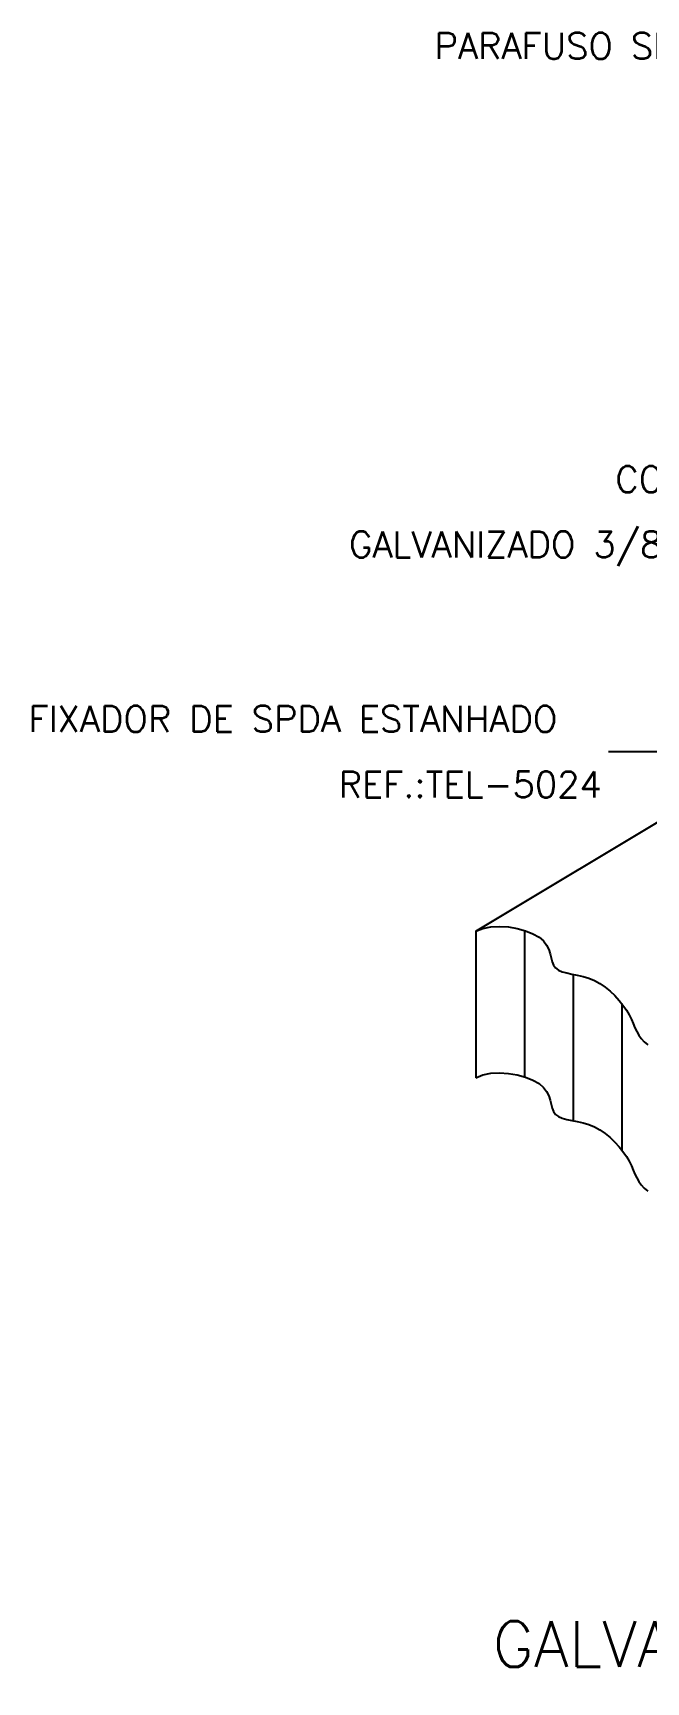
# Model space of a CAD drawing. Header units: millimetres. Extents: x -5682.1 to -5668, y -4681.3 to -4668.6.
# Drawn here: x -5682.05 to -5677.34, y -4681.28 to -4668.61 of the extents above; entities that cross this region are included whole.
import ezdxf
from ezdxf.enums import TextEntityAlignment as Align

# ---------------------------------------------------------------- set-up
doc = ezdxf.new("R2010")
doc.units = ezdxf.units.MM
doc.header["$LTSCALE"] = 10
doc.layers.add('Termotécnica', color=7, linetype='Continuous')
doc.styles.add('r140', font='romans.shx')
doc.styles.add('r80', font='romans.shx')

msp = doc.modelspace()

# ---------------------------------------------------------------- linework, layer by layer
at = {"layer": 'Termotécnica', "color": 2}
for p, q in [((-5678.649, -4675.513), (-5675.397, -4673.559)), ((-5677.379, -4674.136), (-5677.629, -4674.136)), ((-5675.895, -4674.136), (-5677.379, -4674.136)), ((-5678.649, -4675.513), (-5678.649, -4676.638))]:
    msp.add_line(p, q, dxfattribs=at)
at = {"layer": 'Termotécnica', "color": 1}
for p, q in [((-5678.275, -4675.507), (-5678.275, -4676.632)), ((-5677.902, -4675.844), (-5677.902, -4676.969)), ((-5677.529, -4676.069), (-5677.529, -4677.194))]:
    msp.add_line(p, q, dxfattribs=at)
at = {"layer": 'Termotécnica', "color": 2}
for points in [[(-5678.649, -4675.513), (-5678.596, -4675.491), (-5678.534, -4675.479), (-5678.468, -4675.476), (-5678.399, -4675.48), (-5678.331, -4675.492), (-5678.268, -4675.509), (-5678.211, -4675.532), (-5678.164, -4675.558), (-5678.13, -4675.588), (-5678.106, -4675.62), (-5678.089, -4675.653), (-5678.079, -4675.686), (-5678.07, -4675.718), (-5678.063, -4675.747), (-5678.052, -4675.773), (-5678.037, -4675.795), (-5678.014, -4675.811), (-5677.985, -4675.824), (-5677.95, -4675.833), (-5677.912, -4675.842), (-5677.87, -4675.85), (-5677.826, -4675.861), (-5677.782, -4675.874), (-5677.738, -4675.891), (-5677.696, -4675.914), (-5677.655, -4675.942), (-5677.617, -4675.973), (-5677.581, -4676.008), (-5677.548, -4676.044), (-5677.519, -4676.082), (-5677.493, -4676.119), (-5677.472, -4676.156), (-5677.454, -4676.19), (-5677.44, -4676.223), (-5677.427, -4676.254), (-5677.413, -4676.283), (-5677.398, -4676.311), (-5677.38, -4676.337), (-5677.357, -4676.362), (-5677.327, -4676.385)], [(-5678.649, -4676.638), (-5678.596, -4676.616), (-5678.534, -4676.604), (-5678.468, -4676.601), (-5678.399, -4676.605), (-5678.331, -4676.616), (-5678.268, -4676.634), (-5678.211, -4676.656), (-5678.164, -4676.683), (-5678.13, -4676.713), (-5678.106, -4676.745), (-5678.089, -4676.778), (-5678.079, -4676.811), (-5678.07, -4676.842), (-5678.063, -4676.872), (-5678.052, -4676.898), (-5678.037, -4676.92), (-5678.014, -4676.936), (-5677.985, -4676.948), (-5677.95, -4676.958), (-5677.912, -4676.967), (-5677.87, -4676.975), (-5677.826, -4676.985), (-5677.782, -4676.998), (-5677.738, -4677.016), (-5677.696, -4677.039), (-5677.655, -4677.066), (-5677.617, -4677.098), (-5677.581, -4677.133), (-5677.548, -4677.169), (-5677.519, -4677.206), (-5677.493, -4677.244), (-5677.472, -4677.28), (-5677.454, -4677.315), (-5677.44, -4677.348), (-5677.427, -4677.379), (-5677.413, -4677.408), (-5677.398, -4677.436), (-5677.38, -4677.462), (-5677.357, -4677.486), (-5677.327, -4677.51)]]:
    msp.add_lwpolyline(points, dxfattribs=at)

# ---------------------------------------------------------------- texts
at = {"layer": 'Termotécnica', "color": 2, "style": 'r80'}
for s, p in [('PARAFUSO SEXTAVADO EM AÇO INOX', (-5678.967, -4668.814)), ('CORDOALHA DE AÇO ', (-5677.578, -4672.142)), ('GALVANIZADO 3/8" REF.: (BELGO)', (-5679.624, -4672.642)), ('FIXADOR DE SPDA ESTANHADO', (-5682.086, -4673.983)), ('REF.:TEL-5024', (-5679.704, -4674.486))]:
    msp.add_text(s, height=0.2, dxfattribs=at).set_placement(p)
at = {"layer": 'Termotécnica', "color": 5, "style": 'r140'}
msp.add_text('GALVANIZADO DE 3/8" NA PLATIBANDA', height=0.35, dxfattribs=at).set_placement((-5673.982, -4681.268), align=Align.BOTTOM_CENTER)

doc.saveas('drawing.dxf')
